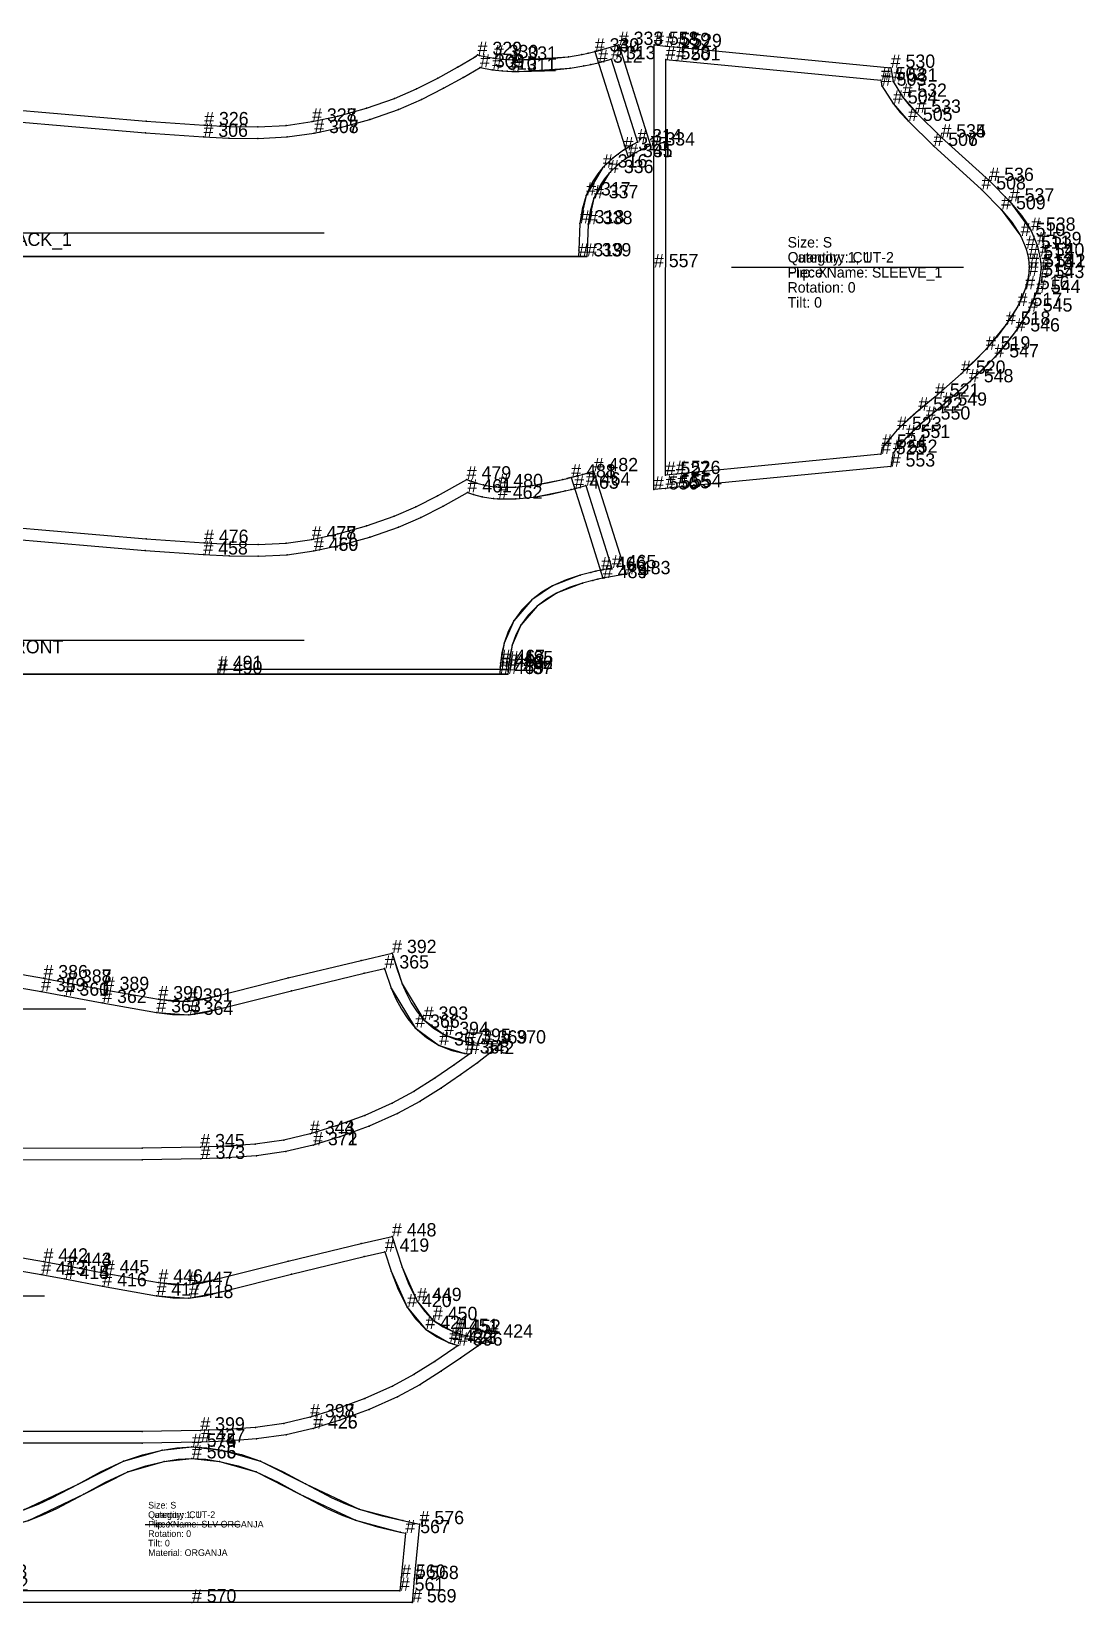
# Model space of a CAD drawing. Header units: metres. Extents: x 0 to 159, y -5 to 72.
# Drawn here: x 119 to 158.7, y 13 to 72.2 of the extents above; entities that cross this region are included whole.
import ezdxf
from ezdxf.enums import TextEntityAlignment as Align

# ---------------------------------------------------------------- set-up
doc = ezdxf.new("R2010")
doc.units = ezdxf.units.M

# ---------------------------------------------------------------- blocks, each defined once
blk = doc.blocks.new('6')
at = {"layer": '1'}
blk.add_lwpolyline([(118.12, 69.232), (123.36, 68.779), (125.539, 68.626), (126.48, 68.583), (127.555, 68.566), (128.626, 68.621), (129.606, 68.763), (130.575, 68.974), (131.652, 69.267), (132.704, 69.632), (133.537, 69.992), (134.347, 70.404), (135.078, 70.813), (135.728, 71.197), (135.786, 71.235), (135.842, 71.274), (135.918, 71.255), (136.454, 71.155), (136.805, 71.118), (136.981, 71.106), (137.157, 71.097), (137.218, 71.095), (137.272, 71.094), (137.386, 71.092), (139.262, 71.209), (139.763, 71.296), (140.011, 71.348), (140.258, 71.405), (140.294, 71.414), (140.329, 71.422), (140.399, 71.44), (141.162, 71.654), (142.358, 67.862), (141.976, 67.692), (141.74, 67.565), (141.625, 67.495), (141.512, 67.423), (141.32, 67.288), (141.133, 67.145), (140.794, 66.823), (140.222, 65.872), (140.001, 64.897), (139.963, 63.91), (139.959, 63.684), (96.81, 63.682)], dxfattribs=at)
at = {"layer": '14'}
blk.add_lwpolyline([(118.081, 68.793), (123.325, 68.341), (125.515, 68.187), (126.464, 68.143), (127.559, 68.126), (128.669, 68.183), (129.686, 68.33), (130.679, 68.546), (131.78, 68.846), (132.865, 69.222), (133.725, 69.594), (134.557, 70.017), (135.294, 70.43), (135.934, 70.805), (136.391, 70.719), (136.768, 70.679), (136.955, 70.667), (137.14, 70.657), (137.208, 70.655), (137.263, 70.654), (137.396, 70.652), (139.326, 70.774), (139.846, 70.863), (140.106, 70.919), (140.38, 70.982), (140.512, 71.015), (140.871, 71.115), (141.859, 67.982), (141.839, 67.973), (141.585, 67.836), (141.46, 67.76), (141.338, 67.682), (141.135, 67.54), (140.931, 67.383), (140.562, 67.031), (139.93, 65.982), (139.691, 64.928), (139.651, 63.919), (139.647, 63.684), (97.56, 63.682)], dxfattribs=at)
at = {"layer": '2'}
for p in [(141.162, 71.654), (135.842, 71.274), (137.157, 71.097), (140.258, 71.405), (140.258, 71.405), (140.871, 71.115), (135.934, 70.805), (137.14, 70.657), (140.38, 70.982), (141.338, 67.682), (141.859, 67.982), (142.358, 67.862), (141.512, 67.423), (141.512, 67.423), (139.647, 63.684), (139.959, 63.684)]:
    blk.add_point(p, dxfattribs=at)
at = {"layer": '3'}
for p in [(135.728, 71.197), (135.786, 71.235), (135.918, 71.255), (136.454, 71.155), (136.805, 71.118), (136.981, 71.106), (137.218, 71.095), (137.272, 71.094), (137.386, 71.092), (139.262, 71.209), (139.763, 71.296), (140.011, 71.348), (140.294, 71.414), (140.329, 71.422), (140.399, 71.44), (135.078, 70.813), (136.391, 70.719), (136.768, 70.679), (136.955, 70.667), (137.208, 70.655), (137.263, 70.654), (137.396, 70.652), (139.326, 70.774), (139.846, 70.863), (140.106, 70.919), (140.512, 71.015), (133.537, 69.992), (134.347, 70.404), (134.557, 70.017), (135.294, 70.43), (132.704, 69.632), (133.725, 69.594), (123.36, 68.779), (129.606, 68.763), (130.575, 68.974), (131.652, 69.267), (131.78, 68.846), (132.865, 69.222), (123.325, 68.341), (125.515, 68.187), (125.539, 68.626), (126.464, 68.143), (126.48, 68.583), (127.555, 68.566), (127.559, 68.126), (128.626, 68.621), (128.669, 68.183), (129.686, 68.33), (130.679, 68.546), (141.135, 67.54), (141.46, 67.76), (141.585, 67.836), (141.74, 67.565), (141.976, 67.692), (140.562, 67.031), (140.931, 67.383), (141.133, 67.145), (141.32, 67.288), (141.625, 67.495), (140.794, 66.823), (139.93, 65.982), (140.222, 65.872), (139.691, 64.928), (140.001, 64.897), (139.651, 63.919), (139.963, 63.91)]:
    blk.add_point(p, dxfattribs=at)
at = {"layer": '6'}
blk.add_line((96.81, 63.682), (139.959, 63.684), dxfattribs=at)
at = {"layer": '7'}
blk.add_line((102.265, 64.574), (130.058, 64.574), dxfattribs=at)
at = {"layer": '8'}
blk.add_lwpolyline([(140.258, 71.405), (140.885, 69.414), (141.512, 67.423)], dxfattribs=at)
at = {"layer": '80'}
for p in [(129.606, 68.763, 0.188), (129.686, 68.33, 0.188)]:
    blk.add_point(p, dxfattribs=at)
at = {"layer": '84'}
blk.add_lwpolyline([(118.12, 69.232), (123.36, 68.779), (125.539, 68.626), (126.48, 68.583), (127.555, 68.566), (128.626, 68.621), (129.606, 68.763), (130.575, 68.974), (131.652, 69.267), (132.704, 69.632), (133.537, 69.992), (134.347, 70.404), (135.078, 70.813), (135.728, 71.197), (135.786, 71.235), (135.842, 71.274), (135.918, 71.255), (136.454, 71.155), (136.805, 71.118), (136.981, 71.106), (137.157, 71.097), (137.218, 71.095), (137.272, 71.094), (137.386, 71.092), (138.327, 71.113), (139.262, 71.209), (139.763, 71.296), (140.011, 71.348), (140.258, 71.405), (140.294, 71.414), (140.329, 71.422), (140.399, 71.44), (141.162, 71.654), (142.358, 67.862), (141.976, 67.692), (141.74, 67.565), (141.625, 67.495), (141.512, 67.423), (141.32, 67.288), (141.133, 67.145), (140.794, 66.823), (140.619, 66.607), (140.465, 66.374), (140.222, 65.872), (140.08, 65.391), (140.001, 64.897), (139.963, 63.91), (139.959, 63.684)], dxfattribs=at)
at = {"layer": '85'}
blk.add_lwpolyline([(140.258, 71.405), (140.885, 69.414), (141.512, 67.423)], dxfattribs=at)
at = {"layer": '87'}
blk.add_lwpolyline([(118.081, 68.793), (123.325, 68.341), (125.515, 68.187), (126.464, 68.143), (127.559, 68.126), (128.669, 68.183), (129.686, 68.33), (130.679, 68.546), (131.78, 68.846), (132.865, 69.222), (133.725, 69.594), (134.557, 70.017), (135.294, 70.43), (135.934, 70.805), (136.391, 70.719), (136.768, 70.679), (136.955, 70.667), (137.14, 70.657), (137.208, 70.655), (137.263, 70.654), (137.396, 70.652), (138.364, 70.674), (139.326, 70.774), (139.846, 70.863), (140.106, 70.919), (140.38, 70.982), (140.512, 71.015), (140.871, 71.115), (141.859, 67.982), (141.839, 67.973), (141.585, 67.836), (141.46, 67.76), (141.338, 67.682), (141.135, 67.54), (140.931, 67.383), (140.562, 67.031), (140.369, 66.792), (140.198, 66.536), (140.052, 66.265), (139.93, 65.982), (139.776, 65.463), (139.691, 64.928), (139.651, 63.919), (139.647, 63.684)], dxfattribs=at)
at = {"layer": '1'}
for s, p in [('# 329', (135.842, 71.274)), ('# 330', (136.454, 71.155)), ('# 332', (140.258, 71.405)), ('# 333', (141.162, 71.654)), ('# 331', (137.157, 71.097)), ('# 326', (125.539, 68.626)), ('# 327', (129.606, 68.763)), ('# 334', (142.358, 67.862)), ('# 335', (141.512, 67.423)), ('# 336', (140.794, 66.823)), ('# 337', (140.222, 65.872)), ('# 338', (140.001, 64.897)), ('Piece Name: C.BACK_1', (113.311, 64.079)), ('# 339', (139.959, 63.684))]:
    blk.add_text(s, height=0.5, dxfattribs=at).set_placement(p)
at = {"layer": '1', "flags": 2}
for p, p2 in [((112.114, 69.776), (112.114, 69.776)), ((129.606, 68.763), (129.606, 68.763))]:
    blk.add_attdef('Dependency', text='', height=10, dxfattribs=at).set_placement(p, p2, align=Align.ALIGNED)
at = {"layer": '14'}
for s, p in [('# 309', (135.934, 70.805)), ('# 310', (136.391, 70.719)), ('# 311', (137.14, 70.657)), ('# 312', (140.38, 70.982)), ('# 313', (140.871, 71.115)), ('# 306', (125.515, 68.187)), ('# 307', (129.686, 68.33)), ('# 315', (141.338, 67.682)), ('# 314', (141.859, 67.982)), ('# 316', (140.562, 67.031)), ('# 317', (139.93, 65.982)), ('# 318', (139.691, 64.928)), ('# 319', (139.647, 63.684))]:
    blk.add_text(s, height=0.5, dxfattribs=at).set_placement(p)
at = {"layer": '14', "flags": 2}
for p, p2 in [((112.075, 69.338), (112.075, 69.338)), ((129.686, 68.33), (129.686, 68.33))]:
    blk.add_attdef('Dependency', text='', height=10, dxfattribs=at).set_placement(p, p2, align=Align.ALIGNED)
at = {"layer": '8'}
for s, p in [('# 340', (140.258, 71.405)), ('# 341', (141.512, 67.423))]:
    blk.add_text(s, height=0.5, dxfattribs=at).set_placement(p)
at = {"layer": '80'}
for s, p in [('# 328', (129.606, 68.763)), ('# 308', (129.686, 68.33))]:
    blk.add_text(s, height=0.5, dxfattribs=at).set_placement(p)
blk = doc.blocks.new('7')
at = {"layer": '1'}
for points in [[(136.037, 34.018), (136.389, 34.012), (136.743, 34.022), (136.297, 33.653), (135.842, 33.296), (135.199, 32.837), (134.472, 32.342), (133.661, 31.837), (132.822, 31.383), (131.753, 30.905), (130.652, 30.499), (129.645, 30.186), (128.621, 29.946), (127.509, 29.791), (126.388, 29.711), (125.409, 29.671), (123.207, 29.633), (117.938, 29.628)], [(117.021, 36.905), (119.484, 36.478), (120.375, 36.312), (121.794, 36.038), (123.815, 35.686), (124.93, 35.599), (126.044, 35.821), (128.705, 36.494), (131.449, 37.154), (132.622, 37.429), (133, 36.263), (133.812, 34.916), (134.592, 34.341), (135.417, 34.084), (135.455, 34.078), (135.494, 34.072), (136.037, 34.018)]]:
    blk.add_lwpolyline(points, dxfattribs=at)
at = {"layer": '14'}
for points in [[(135.546, 33.625), (134.948, 33.198), (134.23, 32.709), (133.439, 32.217), (132.626, 31.777), (131.589, 31.313), (130.511, 30.916), (129.527, 30.61), (128.54, 30.378), (127.466, 30.229), (126.365, 30.15), (125.395, 30.11), (123.203, 30.073), (117.94, 30.068)], [(116.938, 36.412), (119.395, 35.986), (120.281, 35.821), (121.7, 35.547), (123.739, 35.191), (124.961, 35.1), (126.172, 35.338), (128.824, 36.008), (131.564, 36.667), (132.335, 36.848), (132.345, 36.815), (132.59, 36.102), (133.494, 34.613), (134.398, 33.946), (135.365, 33.643), (135.546, 33.625)]]:
    blk.add_lwpolyline(points, dxfattribs=at)
at = {"layer": '2'}
for p in [(132.622, 37.429), (132.335, 36.848), (136.743, 34.022), (135.546, 33.625)]:
    blk.add_point(p, dxfattribs=at)
at = {"layer": '3'}
for p in [(131.449, 37.154), (132.345, 36.815), (119.484, 36.478), (120.375, 36.312), (128.705, 36.494), (131.564, 36.667), (133, 36.263), (119.395, 35.986), (120.281, 35.821), (121.7, 35.547), (121.794, 36.038), (123.815, 35.686), (124.93, 35.599), (126.044, 35.821), (128.824, 36.008), (132.59, 36.102), (123.739, 35.191), (124.961, 35.1), (126.172, 35.338), (133.494, 34.613), (133.812, 34.916), (134.398, 33.946), (134.592, 34.341), (135.417, 34.084), (135.455, 34.078), (135.494, 34.072), (136.037, 34.018), (136.389, 34.012), (134.948, 33.198), (135.365, 33.643), (135.842, 33.296), (136.297, 33.653), (134.23, 32.709), (135.199, 32.837), (133.439, 32.217), (134.472, 32.342), (132.626, 31.777), (132.822, 31.383), (133.661, 31.837), (130.511, 30.916), (131.589, 31.313), (131.753, 30.905), (127.466, 30.229), (128.54, 30.378), (129.527, 30.61), (130.652, 30.499), (123.203, 30.073), (123.207, 29.633), (125.395, 30.11), (125.409, 29.671), (126.365, 30.15), (126.388, 29.711), (127.509, 29.791), (128.621, 29.946), (129.645, 30.186)]:
    blk.add_point(p, dxfattribs=at)
at = {"layer": '7'}
blk.add_line((98.604, 35.324), (121.083, 35.324), dxfattribs=at)
at = {"layer": '80'}
for p in [(120.375, 36.312, 0.188), (120.281, 35.821, 0.188), (129.527, 30.61, 0.188), (129.645, 30.186, 0.188)]:
    blk.add_point(p, dxfattribs=at)
at = {"layer": '84'}
for points in [[(136.743, 34.022), (136.297, 33.653), (135.842, 33.296), (135.199, 32.837), (134.472, 32.342), (133.661, 31.837), (132.822, 31.383), (131.753, 30.905), (130.652, 30.499), (129.645, 30.186), (128.621, 29.946), (127.509, 29.791), (126.388, 29.711), (125.409, 29.671), (123.207, 29.633), (117.938, 29.628)], [(117.021, 36.905), (119.484, 36.478), (120.375, 36.312), (121.794, 36.038), (123.815, 35.686), (124.373, 35.612), (124.93, 35.599), (125.489, 35.682), (126.044, 35.821), (128.705, 36.494), (131.449, 37.154), (132.622, 37.429), (132.797, 36.842), (133, 36.263), (133.157, 35.899), (133.342, 35.548), (133.559, 35.218), (133.812, 34.916), (134.177, 34.594), (134.592, 34.341), (134.995, 34.182), (135.417, 34.084), (135.455, 34.078), (135.494, 34.072), (136.037, 34.018), (136.389, 34.012), (136.743, 34.022)]]:
    blk.add_lwpolyline(points, dxfattribs=at)
at = {"layer": '87'}
for points in [[(135.546, 33.625), (134.948, 33.198), (134.23, 32.709), (133.439, 32.217), (132.626, 31.777), (131.589, 31.313), (130.511, 30.916), (129.527, 30.61), (128.54, 30.378), (127.466, 30.229), (126.365, 30.15), (125.395, 30.11), (123.203, 30.073), (117.94, 30.068)], [(116.938, 36.412), (119.395, 35.986), (120.281, 35.821), (121.7, 35.547), (123.739, 35.191), (124.351, 35.113), (124.961, 35.1), (125.569, 35.189), (126.172, 35.338), (128.824, 36.008), (131.564, 36.667), (132.335, 36.848), (132.345, 36.815), (132.59, 36.102), (132.766, 35.699), (132.972, 35.311), (133.213, 34.946), (133.494, 34.613), (133.917, 34.241), (134.398, 33.946), (134.87, 33.753), (135.365, 33.643), (135.546, 33.625)]]:
    blk.add_lwpolyline(points, dxfattribs=at)
at = {"layer": '1'}
for s, p in [('# 392', (132.622, 37.429)), ('# 386', (119.484, 36.478)), ('# 387', (120.375, 36.312)), ('# 389', (121.794, 36.038)), ('# 390', (123.815, 35.686)), ('# 391', (124.93, 35.599)), ('# 393', (133.812, 34.916)), ('# 394', (134.592, 34.341)), ('# 395', (135.417, 34.084)), ('# 369', (136.037, 34.018)), ('# 370', (136.743, 34.022)), ('# 371', (129.645, 30.186)), ('# 373', (125.409, 29.671))]:
    blk.add_text(s, height=0.5, dxfattribs=at).set_placement(p)
at = {"layer": '1', "flags": 2}
for p, p2 in [((109.452, 38.203), (109.452, 38.203)), ((120.375, 36.312), (120.375, 36.312)), ((129.645, 30.186), (129.645, 30.186)), ((125.409, 29.671), (111.907, 29.649))]:
    blk.add_attdef('Dependency', text='', height=10, dxfattribs=at).set_placement(p, p2, align=Align.ALIGNED)
at = {"layer": '14'}
for s, p in [('# 365', (132.335, 36.848)), ('# 359', (119.395, 35.986)), ('# 360', (120.281, 35.821)), ('# 362', (121.7, 35.547)), ('# 363', (123.739, 35.191)), ('# 364', (124.961, 35.1)), ('# 366', (133.494, 34.613)), ('# 367', (134.398, 33.946)), ('# 368', (135.365, 33.643)), ('# 342', (135.546, 33.625)), ('# 343', (129.527, 30.61)), ('# 345', (125.395, 30.11))]:
    blk.add_text(s, height=0.5, dxfattribs=at).set_placement(p)
at = {"layer": '14', "flags": 2}
for p, p2 in [((109.369, 37.71), (109.369, 37.71)), ((120.281, 35.821), (120.281, 35.821)), ((129.527, 30.61), (129.527, 30.61)), ((111.908, 30.089), (111.908, 30.089))]:
    blk.add_attdef('Dependency', text='', height=10, dxfattribs=at).set_placement(p, p2, align=Align.ALIGNED)
at = {"layer": '80'}
for s, p in [('# 388', (120.375, 36.312)), ('# 361', (120.281, 35.821)), ('# 344', (129.527, 30.61)), ('# 372', (129.645, 30.186))]:
    blk.add_text(s, height=0.5, dxfattribs=at).set_placement(p)
blk = doc.blocks.new('8')
at = {"layer": '1'}
for points in [[(136.254, 22.933), (136.051, 22.775), (135.844, 22.62), (135.201, 22.161), (134.474, 21.666), (133.664, 21.161), (132.825, 20.707), (131.756, 20.229), (130.655, 19.823), (129.648, 19.511), (128.623, 19.27), (127.512, 19.116), (126.39, 19.035), (125.411, 18.995), (123.209, 18.958), (117.941, 18.953)], [(117.025, 26.23), (119.488, 25.803), (120.378, 25.637), (121.798, 25.362), (123.818, 25.01), (124.933, 24.924), (126.047, 25.146), (128.709, 25.818), (131.452, 26.479), (132.616, 26.75), (133.003, 25.587), (133.565, 24.315), (134.16, 23.597), (134.955, 23.145), (134.997, 23.13), (135.017, 23.123), (135.037, 23.117), (135.099, 23.096), (135.153, 23.079), (135.269, 23.047), (135.423, 23.01), (135.769, 22.955), (136.101, 22.934), (136.254, 22.933)]]:
    blk.add_lwpolyline(points, dxfattribs=at)
at = {"layer": '14'}
for points in [[(135.108, 22.633), (134.95, 22.522), (134.232, 22.033), (133.442, 21.541), (132.629, 21.101), (131.591, 20.637), (130.513, 20.24), (129.53, 19.934), (128.542, 19.703), (127.469, 19.553), (126.368, 19.475), (125.397, 19.435), (123.206, 19.398), (117.942, 19.393)], [(116.942, 25.737), (119.398, 25.311), (120.284, 25.146), (121.704, 24.871), (123.742, 24.516), (124.964, 24.425), (126.175, 24.662), (128.828, 25.332), (131.567, 25.992), (132.344, 26.173), (132.588, 25.441), (133.189, 24.088), (133.877, 23.26), (134.769, 22.745), (134.9, 22.697), (135.108, 22.633)]]:
    blk.add_lwpolyline(points, dxfattribs=at)
at = {"layer": '2'}
for p in [(132.616, 26.75), (132.344, 26.173), (135.037, 23.117), (134.9, 22.697), (135.108, 22.633), (136.254, 22.933)]:
    blk.add_point(p, dxfattribs=at)
at = {"layer": '3'}
for p in [(131.452, 26.479), (119.488, 25.803), (120.378, 25.637), (128.709, 25.818), (131.567, 25.992), (133.003, 25.587), (119.398, 25.311), (120.284, 25.146), (121.704, 24.871), (121.798, 25.362), (123.818, 25.01), (124.933, 24.924), (126.047, 25.146), (128.828, 25.332), (132.588, 25.441), (123.742, 24.516), (124.964, 24.425), (126.175, 24.662), (133.565, 24.315), (133.189, 24.088), (133.877, 23.26), (134.16, 23.597), (134.955, 23.145), (134.997, 23.13), (135.017, 23.123), (135.099, 23.096), (134.769, 22.745), (134.95, 22.522), (135.153, 23.079), (135.269, 23.047), (135.423, 23.01), (135.769, 22.955), (135.844, 22.62), (136.051, 22.775), (136.101, 22.934), (134.232, 22.033), (135.201, 22.161), (133.442, 21.541), (134.474, 21.666), (132.629, 21.101), (133.664, 21.161), (130.513, 20.24), (131.591, 20.637), (131.756, 20.229), (132.825, 20.707), (127.469, 19.553), (128.542, 19.703), (129.53, 19.934), (130.655, 19.823), (123.206, 19.398), (123.209, 18.958), (125.397, 19.435), (125.411, 18.995), (126.368, 19.475), (126.39, 19.035), (127.512, 19.116), (128.623, 19.27), (129.648, 19.511)]:
    blk.add_point(p, dxfattribs=at)
at = {"layer": '7'}
blk.add_line((97.846, 24.511), (119.524, 24.511), dxfattribs=at)
at = {"layer": '80'}
for p in [(120.378, 25.637, 0.188), (120.284, 25.146, 0.188), (129.53, 19.934, 0.188), (129.648, 19.511, 0.188)]:
    blk.add_point(p, dxfattribs=at)
at = {"layer": '84'}
for points in [[(136.254, 22.933), (136.051, 22.775), (135.844, 22.62), (135.201, 22.161), (134.474, 21.666), (133.664, 21.161), (132.825, 20.707), (131.756, 20.229), (130.655, 19.823), (129.648, 19.511), (128.623, 19.27), (127.512, 19.116), (126.39, 19.035), (125.411, 18.995), (123.209, 18.958), (117.941, 18.953)], [(117.025, 26.23), (119.488, 25.803), (120.378, 25.637), (121.798, 25.362), (123.818, 25.01), (124.376, 24.937), (124.933, 24.924), (125.493, 25.007), (126.047, 25.146), (128.709, 25.818), (131.452, 26.479), (132.616, 26.75), (133.003, 25.587), (133.252, 24.936), (133.565, 24.315), (133.834, 23.931), (134.16, 23.597), (134.538, 23.337), (134.955, 23.145), (134.997, 23.13), (135.017, 23.123), (135.037, 23.117), (135.099, 23.096), (135.153, 23.079), (135.269, 23.047), (135.423, 23.01), (135.769, 22.955), (136.101, 22.934), (136.254, 22.933)]]:
    blk.add_lwpolyline(points, dxfattribs=at)
at = {"layer": '87'}
for points in [[(135.108, 22.633), (134.95, 22.522), (134.232, 22.033), (133.442, 21.541), (132.629, 21.101), (131.591, 20.637), (130.513, 20.24), (129.53, 19.934), (128.542, 19.703), (127.469, 19.553), (126.368, 19.475), (125.397, 19.435), (123.206, 19.398), (117.942, 19.393)], [(116.942, 25.737), (119.398, 25.311), (120.284, 25.146), (121.704, 24.871), (123.742, 24.516), (124.354, 24.438), (124.964, 24.425), (125.572, 24.514), (126.175, 24.662), (128.828, 25.332), (131.567, 25.992), (132.344, 26.173), (132.588, 25.441), (132.853, 24.748), (133.189, 24.088), (133.5, 23.645), (133.877, 23.26), (134.302, 22.965), (134.769, 22.745), (134.9, 22.697), (135.108, 22.633)]]:
    blk.add_lwpolyline(points, dxfattribs=at)
at = {"layer": '1'}
for s, p in [('# 448', (132.616, 26.75)), ('# 442', (119.488, 25.803)), ('# 443', (120.378, 25.637)), ('# 445', (121.798, 25.362)), ('# 446', (123.818, 25.01)), ('# 447', (124.933, 24.924)), ('# 449', (133.565, 24.315)), ('# 450', (134.16, 23.597)), ('# 451', (134.955, 23.145)), ('# 452', (135.037, 23.117)), ('# 424', (136.254, 22.933)), ('# 425', (129.648, 19.511)), ('# 427', (125.411, 18.995))]:
    blk.add_text(s, height=0.5, dxfattribs=at).set_placement(p)
at = {"layer": '1', "flags": 2}
for p, p2 in [((109.455, 27.528), (109.455, 27.528)), ((120.378, 25.637), (120.378, 25.637)), ((129.648, 19.511), (129.648, 19.511)), ((125.411, 18.995), (111.909, 18.973))]:
    blk.add_attdef('Dependency', text='', height=10, dxfattribs=at).set_placement(p, p2, align=Align.ALIGNED)
at = {"layer": '14'}
for s, p in [('# 419', (132.344, 26.173)), ('# 413', (119.398, 25.311)), ('# 414', (120.284, 25.146)), ('# 416', (121.704, 24.871)), ('# 417', (123.742, 24.516)), ('# 418', (124.964, 24.425)), ('# 420', (133.189, 24.088)), ('# 421', (133.877, 23.26)), ('# 422', (134.769, 22.745)), ('# 423', (134.9, 22.697)), ('# 396', (135.108, 22.633)), ('# 397', (129.53, 19.934)), ('# 399', (125.397, 19.435))]:
    blk.add_text(s, height=0.5, dxfattribs=at).set_placement(p)
at = {"layer": '14', "flags": 2}
for p, p2 in [((109.372, 27.035), (109.372, 27.035)), ((120.284, 25.146), (120.284, 25.146)), ((129.53, 19.934), (129.53, 19.934)), ((111.911, 19.413), (111.911, 19.413))]:
    blk.add_attdef('Dependency', text='', height=10, dxfattribs=at).set_placement(p, p2, align=Align.ALIGNED)
at = {"layer": '80'}
for s, p in [('# 444', (120.378, 25.637)), ('# 415', (120.284, 25.146)), ('# 398', (129.53, 19.934)), ('# 426', (129.648, 19.511))]:
    blk.add_text(s, height=0.5, dxfattribs=at).set_placement(p)
blk = doc.blocks.new('9')
at = {"layer": '1'}
blk.add_lwpolyline([(118.116, 53.491), (123.356, 53.039), (125.535, 52.886), (126.491, 52.842), (127.572, 52.825), (128.623, 52.879), (129.593, 53.019), (130.571, 53.232), (131.652, 53.526), (132.699, 53.889), (133.519, 54.245), (134.331, 54.657), (135.432, 55.277), (135.544, 55.229), (135.657, 55.187), (135.811, 55.137), (136.061, 55.07), (136.148, 55.052), (136.476, 55.002), (136.55, 54.995), (136.629, 54.988), (137.263, 54.987), (137.899, 55.051), (139.049, 55.272), (139.21, 55.312), (139.29, 55.332), (139.37, 55.353), (139.582, 55.41), (139.793, 55.468), (140.213, 55.588), (141.434, 51.707), (140.618, 51.57), (140.591, 51.564), (140.576, 51.561), (140.563, 51.558), (140.369, 51.514), (140.176, 51.468), (139.793, 51.368), (138.809, 50.987), (138.088, 50.506), (137.468, 49.78), (137.139, 49.031), (137.017, 48.317), (137.008, 48.224), (137.003, 48.177), (136.999, 48.131), (136.996, 48.083), (136.992, 48.037), (136.986, 47.944), (96.81, 47.937)], dxfattribs=at)
at = {"layer": '14'}
blk.add_lwpolyline([(118.077, 53.053), (123.321, 52.6), (125.511, 52.447), (126.475, 52.402), (127.577, 52.385), (128.666, 52.441), (129.673, 52.587), (130.675, 52.805), (131.781, 53.106), (132.86, 53.48), (133.708, 53.847), (134.539, 54.269), (135.459, 54.787), (135.686, 54.715), (136.015, 54.627), (136.436, 54.563), (136.609, 54.548), (137.283, 54.547), (137.961, 54.615), (139.143, 54.842), (139.366, 54.897), (139.484, 54.928), (139.922, 55.048), (140.901, 51.934), (140.558, 51.876), (140.494, 51.862), (140.299, 51.818), (140.101, 51.771), (139.707, 51.668), (138.666, 51.264), (137.884, 50.742), (137.202, 49.944), (136.838, 49.113), (136.707, 48.359), (136.692, 48.206), (136.673, 47.944), (97.56, 47.937)], dxfattribs=at)
at = {"layer": '2'}
for p in [(135.432, 55.277), (139.37, 55.353), (139.37, 55.353), (140.213, 55.588), (135.459, 54.787), (136.609, 54.548), (136.629, 54.988), (139.484, 54.928), (139.922, 55.048), (140.494, 51.862), (140.563, 51.558), (140.563, 51.558), (140.901, 51.934), (141.434, 51.707), (126.061, 48.132), (136.692, 48.206), (136.999, 48.131), (136.999, 48.131), (126.061, 47.944), (136.673, 47.944), (136.986, 47.944)]:
    blk.add_point(p, dxfattribs=at)
at = {"layer": '3'}
for p in [(135.544, 55.229), (135.657, 55.187), (135.811, 55.137), (136.061, 55.07), (139.049, 55.272), (139.21, 55.312), (139.29, 55.332), (139.582, 55.41), (139.793, 55.468), (134.331, 54.657), (135.686, 54.715), (136.015, 54.627), (136.148, 55.052), (136.436, 54.563), (136.476, 55.002), (136.55, 54.995), (137.263, 54.987), (137.283, 54.547), (137.899, 55.051), (137.961, 54.615), (139.143, 54.842), (139.366, 54.897), (132.699, 53.889), (133.519, 54.245), (134.539, 54.269), (131.652, 53.526), (132.86, 53.48), (133.708, 53.847), (123.356, 53.039), (125.535, 52.886), (126.491, 52.842), (127.572, 52.825), (128.623, 52.879), (129.593, 53.019), (130.571, 53.232), (130.675, 52.805), (131.781, 53.106), (123.321, 52.6), (125.511, 52.447), (126.475, 52.402), (127.577, 52.385), (128.666, 52.441), (129.673, 52.587), (139.707, 51.668), (140.101, 51.771), (140.299, 51.818), (140.369, 51.514), (140.558, 51.876), (140.591, 51.564), (140.618, 51.57), (138.666, 51.264), (138.809, 50.987), (139.793, 51.368), (140.176, 51.468), (137.884, 50.742), (138.088, 50.506), (137.202, 49.944), (137.468, 49.78), (136.838, 49.113), (137.139, 49.031), (136.707, 48.359), (136.992, 48.037), (136.996, 48.083), (137.003, 48.177), (137.008, 48.224), (137.017, 48.317)]:
    blk.add_point(p, dxfattribs=at)
at = {"layer": '6'}
blk.add_line((96.81, 47.937), (136.986, 47.944), dxfattribs=at)
at = {"layer": '7'}
blk.add_line((102.591, 49.219), (129.305, 49.219), dxfattribs=at)
at = {"layer": '8'}
for points in [[(139.37, 55.353), (139.967, 53.455), (140.563, 51.558)], [(126.061, 47.944), (126.061, 48.132), (136.999, 48.131)]]:
    blk.add_lwpolyline(points, dxfattribs=at)
at = {"layer": '80'}
for p in [(129.593, 53.019, 0.188), (129.673, 52.587, 0.188)]:
    blk.add_point(p, dxfattribs=at)
at = {"layer": '84'}
blk.add_lwpolyline([(118.116, 53.491), (123.356, 53.039), (125.535, 52.886), (126.491, 52.842), (127.572, 52.825), (128.623, 52.879), (129.593, 53.019), (130.571, 53.232), (131.652, 53.526), (132.699, 53.889), (133.519, 54.245), (134.331, 54.657), (135.432, 55.277), (135.544, 55.229), (135.657, 55.187), (135.811, 55.137), (136.061, 55.07), (136.148, 55.052), (136.476, 55.002), (136.55, 54.995), (136.629, 54.988), (137.263, 54.987), (137.899, 55.051), (138.477, 55.148), (139.049, 55.272), (139.21, 55.312), (139.29, 55.332), (139.37, 55.353), (139.582, 55.41), (139.793, 55.468), (140.213, 55.588), (141.434, 51.707), (140.618, 51.57), (140.591, 51.564), (140.576, 51.561), (140.563, 51.558), (140.369, 51.514), (140.176, 51.468), (139.793, 51.368), (139.292, 51.202), (138.809, 50.987), (138.434, 50.768), (138.088, 50.506), (137.75, 50.167), (137.468, 49.78), (137.276, 49.417), (137.139, 49.031), (137.063, 48.677), (137.017, 48.317), (137.008, 48.224), (137.003, 48.177), (136.999, 48.131), (136.996, 48.083), (136.992, 48.037), (136.986, 47.944)], dxfattribs=at)
at = {"layer": '85'}
for points in [[(139.37, 55.353), (139.967, 53.455), (140.563, 51.558)], [(126.061, 47.944), (126.061, 48.132), (136.999, 48.131)]]:
    blk.add_lwpolyline(points, dxfattribs=at)
at = {"layer": '87'}
blk.add_lwpolyline([(118.077, 53.053), (123.321, 52.6), (125.511, 52.447), (126.475, 52.402), (127.577, 52.385), (128.666, 52.441), (129.673, 52.587), (130.675, 52.805), (131.781, 53.106), (132.86, 53.48), (133.708, 53.847), (134.539, 54.269), (135.459, 54.787), (135.686, 54.715), (136.015, 54.627), (136.436, 54.563), (136.609, 54.548), (137.283, 54.547), (137.961, 54.615), (138.555, 54.715), (139.143, 54.842), (139.366, 54.897), (139.484, 54.928), (139.922, 55.048), (140.901, 51.934), (140.558, 51.876), (140.494, 51.862), (140.299, 51.818), (140.101, 51.771), (139.707, 51.668), (139.177, 51.492), (138.666, 51.264), (138.26, 51.026), (137.884, 50.742), (137.513, 50.369), (137.202, 49.944), (136.99, 49.541), (136.838, 49.113), (136.757, 48.739), (136.707, 48.359), (136.692, 48.206), (136.673, 47.944)], dxfattribs=at)
at = {"layer": '1'}
for s, p in [('# 479', (135.432, 55.277)), ('# 481', (139.37, 55.353)), ('# 482', (140.213, 55.588)), ('# 480', (136.629, 54.988)), ('# 476', (125.535, 52.886)), ('# 477', (129.593, 53.019)), ('# 483', (141.434, 51.707)), ('# 484', (140.563, 51.558)), ('Piece Name: C.FRONT', (113.248, 48.724)), ('# 486', (136.999, 48.131)), ('# 485', (137.017, 48.317)), ('# 487', (136.986, 47.944))]:
    blk.add_text(s, height=0.5, dxfattribs=at).set_placement(p)
at = {"layer": '1', "flags": 2}
for p, p2 in [((112.11, 54.036), (112.11, 54.036)), ((129.593, 53.019), (129.593, 53.019))]:
    blk.add_attdef('Dependency', text='', height=10, dxfattribs=at).set_placement(p, p2, align=Align.ALIGNED)
at = {"layer": '14'}
for s, p in [('# 461', (135.459, 54.787)), ('# 463', (139.484, 54.928)), ('# 464', (139.922, 55.048)), ('# 462', (136.609, 54.548)), ('# 458', (125.511, 52.447)), ('# 459', (129.673, 52.587)), ('# 466', (140.494, 51.862)), ('# 465', (140.901, 51.934)), ('# 468', (136.692, 48.206)), ('# 467', (136.707, 48.359)), ('# 469', (136.673, 47.944))]:
    blk.add_text(s, height=0.5, dxfattribs=at).set_placement(p)
at = {"layer": '14', "flags": 2}
for p, p2 in [((112.071, 53.598), (112.071, 53.598)), ((129.673, 52.587), (129.673, 52.587))]:
    blk.add_attdef('Dependency', text='', height=10, dxfattribs=at).set_placement(p, p2, align=Align.ALIGNED)
at = {"layer": '8'}
for s, p in [('# 488', (139.37, 55.353)), ('# 489', (140.563, 51.558)), ('# 491', (126.061, 48.132)), ('# 492', (136.999, 48.131)), ('# 490', (126.061, 47.944))]:
    blk.add_text(s, height=0.5, dxfattribs=at).set_placement(p)
at = {"layer": '80'}
for s, p in [('# 478', (129.593, 53.019)), ('# 460', (129.673, 52.587))]:
    blk.add_text(s, height=0.5, dxfattribs=at).set_placement(p)
blk = doc.blocks.new('11')
at = {"layer": '1'}
blk.add_lwpolyline([(143.369, 71.569), (151.406, 70.79), (151.492, 70.273), (151.848, 69.698), (152.376, 69.094), (153.315, 68.166), (155.124, 66.526), (155.894, 65.752), (156.694, 64.651), (156.921, 64.108), (157.027, 63.683), (157.068, 63.277), (157.026, 62.867), (156.883, 62.308), (156.577, 61.605), (156.106, 60.854), (155.314, 59.876), (154.353, 58.937), (153.36, 58.059), (152.729, 57.534), (151.971, 56.839), (151.492, 56.281), (151.406, 55.763), (143.364, 54.984), (142.924, 54.941), (142.484, 54.899), (142.486, 63.276), (142.489, 71.654), (142.929, 71.611), (143.369, 71.569)], dxfattribs=at)
at = {"layer": '14'}
blk.add_lwpolyline([(143.32, 71.071), (151.037, 70.324), (151.072, 70.115), (151.492, 69.44), (152.06, 68.788), (153.014, 67.846), (154.823, 66.205), (155.569, 65.456), (156.304, 64.449), (156.502, 63.97), (156.592, 63.608), (156.625, 63.277), (156.592, 62.944), (156.466, 62.448), (156.189, 61.812), (155.747, 61.109), (154.991, 60.174), (154.056, 59.261), (153.076, 58.396), (152.446, 57.871), (151.651, 57.141), (151.078, 56.474), (151.037, 56.23), (143.316, 55.482), (142.924, 55.444), (142.928, 71.109), (143.32, 71.071)], dxfattribs=at)
at = {"layer": '2'}
for p in [(142.489, 71.654), (142.928, 71.109), (142.929, 71.611), (143.32, 71.071), (143.369, 71.569), (151.406, 70.79), (151.037, 70.324), (151.072, 70.115), (151.492, 70.273), (151.078, 56.474), (151.492, 56.281), (151.037, 56.23), (151.406, 55.763), (142.924, 55.444), (143.316, 55.482), (142.484, 54.899), (142.924, 54.941), (143.364, 54.984)]:
    blk.add_point(p, dxfattribs=at)
at = {"layer": '3'}
for p in [(151.492, 69.44), (151.848, 69.698), (152.06, 68.788), (152.376, 69.094), (153.315, 68.166), (153.014, 67.846), (155.124, 66.526), (154.823, 66.205), (155.894, 65.752), (155.569, 65.456), (156.694, 64.651), (156.304, 64.449), (156.502, 63.97), (156.921, 64.108), (156.592, 63.608), (157.027, 63.683), (142.486, 63.276), (156.592, 62.944), (156.625, 63.277), (157.026, 62.867), (157.068, 63.277), (156.466, 62.448), (156.883, 62.308), (156.189, 61.812), (156.577, 61.605), (155.747, 61.109), (156.106, 60.854), (154.991, 60.174), (155.314, 59.876), (154.056, 59.261), (154.353, 58.937), (153.076, 58.396), (153.36, 58.059), (152.446, 57.871), (152.729, 57.534), (151.651, 57.141), (151.971, 56.839)]:
    blk.add_point(p, dxfattribs=at)
at = {"layer": '7'}
blk.add_line((145.403, 63.276), (154.151, 63.276), dxfattribs=at)
at = {"layer": '80'}
for p in [(153.315, 68.166, 0.188), (153.014, 67.846, 0.188), (156.625, 63.277, 0.188), (157.068, 63.277, 0.188)]:
    blk.add_point(p, dxfattribs=at)
at = {"layer": '84'}
blk.add_lwpolyline([(143.369, 71.569), (151.406, 70.79), (151.492, 70.273), (151.848, 69.698), (152.101, 69.387), (152.376, 69.094), (153.315, 68.166), (155.124, 66.526), (155.894, 65.752), (156.331, 65.227), (156.524, 64.946), (156.694, 64.651), (156.921, 64.108), (157.027, 63.683), (157.068, 63.277), (157.026, 62.867), (156.883, 62.308), (156.745, 61.95), (156.577, 61.605), (156.354, 61.222), (156.106, 60.854), (155.726, 60.352), (155.314, 59.876), (154.844, 59.397), (154.353, 58.937), (153.36, 58.059), (152.729, 57.534), (152.339, 57.197), (151.971, 56.839), (151.492, 56.281), (151.406, 55.763), (143.364, 54.984), (142.924, 54.941), (142.484, 54.899), (142.486, 63.276), (142.489, 71.654), (142.929, 71.611), (143.369, 71.569)], dxfattribs=at)
at = {"layer": '87'}
blk.add_lwpolyline([(143.32, 71.071), (151.037, 70.324), (151.072, 70.115), (151.492, 69.44), (151.764, 69.105), (152.06, 68.788), (153.014, 67.846), (154.823, 66.205), (155.569, 65.456), (155.97, 64.975), (156.304, 64.449), (156.502, 63.97), (156.592, 63.608), (156.625, 63.277), (156.592, 62.944), (156.466, 62.448), (156.341, 62.124), (156.189, 61.812), (155.979, 61.453), (155.747, 61.109), (155.384, 60.629), (154.991, 60.174), (154.533, 59.708), (154.056, 59.261), (153.076, 58.396), (152.446, 57.871), (152.038, 57.517), (151.651, 57.141), (151.078, 56.474), (151.037, 56.23), (143.316, 55.482), (142.924, 55.444), (142.928, 71.109), (143.32, 71.071)], dxfattribs=at)
at = {"layer": '1'}
for s, height, p in [('# 558', 0.5, (142.489, 71.654)), ('# 559', 0.5, (142.929, 71.611)), ('# 529', 0.5, (143.369, 71.569)), ('# 530', 0.5, (151.406, 70.79)), ('# 531', 0.5, (151.492, 70.273)), ('# 532', 0.5, (151.848, 69.698)), ('# 533', 0.5, (152.376, 69.094)), ('# 534', 0.5, (153.315, 68.166)), ('# 536', 0.5, (155.124, 66.526)), ('# 537', 0.5, (155.894, 65.752)), ('# 538', 0.5, (156.694, 64.651)), ('# 539', 0.5, (156.921, 64.108)), ('Size: S', 0.396, (147.52, 64.017)), ('# 540', 0.5, (157.027, 63.683)), ('# 557', 0.5, (142.486, 63.276)), ('Quantity: 1, 1', 0.396, (147.52, 63.451)), ('Category: CUT-2', 0.396, (147.52, 63.451)), ('# 543', 0.5, (157.026, 62.867)), ('# 541', 0.5, (157.068, 63.277)), ('Piece Name: SLEEVE_1', 0.396, (147.52, 62.884)), ('Flip: X', 0.396, (147.52, 62.884)), ('# 544', 0.5, (156.883, 62.308)), ('Rotation: 0', 0.396, (147.52, 62.318)), ('Tilt: 0', 0.396, (147.52, 61.752)), ('# 545', 0.5, (156.577, 61.605)), ('# 546', 0.5, (156.106, 60.854)), ('# 547', 0.5, (155.314, 59.876)), ('# 548', 0.5, (154.353, 58.937)), ('# 550', 0.5, (152.729, 57.534)), ('# 549', 0.5, (153.36, 58.059)), ('# 551', 0.5, (151.971, 56.839)), ('# 553', 0.5, (151.406, 55.763)), ('# 552', 0.5, (151.492, 56.281)), ('# 556', 0.5, (142.484, 54.899)), ('# 555', 0.5, (142.924, 54.941)), ('# 554', 0.5, (143.364, 54.984))]:
    blk.add_text(s, height=height, dxfattribs=at).set_placement(p)
at = {"layer": '1', "flags": 2}
for p, p2 in [((153.315, 68.166), (153.315, 68.166)), ((157.068, 63.277), (157.068, 63.277))]:
    blk.add_attdef('Dependency', text='', height=10, dxfattribs=at).set_placement(p, p2, align=Align.ALIGNED)
at = {"layer": '14'}
for s, p in [('# 528', (142.928, 71.109)), ('# 501', (143.32, 71.071)), ('# 502', (151.037, 70.324)), ('# 503', (151.072, 70.115)), ('# 504', (151.492, 69.44)), ('# 505', (152.06, 68.788)), ('# 506', (153.014, 67.846)), ('# 508', (154.823, 66.205)), ('# 509', (155.569, 65.456)), ('# 510', (156.304, 64.449)), ('# 511', (156.502, 63.97)), ('# 512', (156.592, 63.608)), ('# 515', (156.592, 62.944)), ('# 513', (156.625, 63.277)), ('# 516', (156.466, 62.448)), ('# 517', (156.189, 61.812)), ('# 518', (155.747, 61.109)), ('# 519', (154.991, 60.174)), ('# 520', (154.056, 59.261)), ('# 521', (153.076, 58.396)), ('# 522', (152.446, 57.871)), ('# 523', (151.651, 57.141)), ('# 524', (151.078, 56.474)), ('# 525', (151.037, 56.23)), ('# 527', (142.924, 55.444)), ('# 526', (143.316, 55.482))]:
    blk.add_text(s, height=0.5, dxfattribs=at).set_placement(p)
at = {"layer": '14', "flags": 2}
for p, p2 in [((153.014, 67.846), (153.014, 67.846)), ((156.625, 63.277), (156.625, 63.277))]:
    blk.add_attdef('Dependency', text='', height=10, dxfattribs=at).set_placement(p, p2, align=Align.ALIGNED)
at = {"layer": '80'}
for s, p in [('# 507', (153.014, 67.846)), ('# 535', (153.315, 68.166)), ('# 514', (156.625, 63.277)), ('# 542', (157.068, 63.277))]:
    blk.add_text(s, height=0.5, dxfattribs=at).set_placement(p)
blk = doc.blocks.new('12')
at = {"layer": '1'}
blk.add_lwpolyline([(133.457, 13.838), (133.372, 12.958), (125.079, 12.958), (116.787, 12.958), (116.702, 13.838), (116.501, 15.9), (117.14, 16.034), (118.775, 16.463), (120.797, 17.419), (122.496, 18.285), (123.952, 18.698), (125.078, 18.823), (126.204, 18.699), (127.66, 18.286), (129.36, 17.422), (131.382, 16.467), (133.018, 16.039), (133.656, 15.905), (133.457, 13.838)], dxfattribs=at)
at = {"layer": '14'}
blk.add_lwpolyline([(132.959, 13.886), (132.912, 13.398), (117.247, 13.398), (117.199, 13.886), (117.036, 15.563), (117.241, 15.606), (118.92, 16.048), (121.01, 17.035), (122.659, 17.876), (124.036, 18.266), (125.078, 18.383), (126.12, 18.267), (127.498, 17.877), (129.147, 17.037), (131.237, 16.051), (132.926, 15.609), (133.121, 15.568), (132.959, 13.886)], dxfattribs=at)
at = {"layer": '2'}
for p in [(116.501, 15.9), (117.036, 15.563), (133.121, 15.568), (133.656, 15.905), (116.702, 13.838), (117.199, 13.886), (132.959, 13.886), (133.457, 13.838), (117.247, 13.398), (132.912, 13.398), (116.787, 12.958), (133.372, 12.958)]:
    blk.add_point(p, dxfattribs=at)
at = {"layer": '3'}
for p in [(123.952, 18.698), (125.078, 18.823), (125.078, 18.383), (126.204, 18.699), (122.496, 18.285), (122.659, 17.876), (124.036, 18.266), (126.12, 18.267), (127.498, 17.877), (127.66, 18.286), (120.797, 17.419), (129.36, 17.422), (121.01, 17.035), (129.147, 17.037), (117.14, 16.034), (118.775, 16.463), (118.92, 16.048), (131.237, 16.051), (131.382, 16.467), (133.018, 16.039), (117.241, 15.606), (132.926, 15.609), (125.079, 12.958)]:
    blk.add_point(p, dxfattribs=at)
at = {"layer": '7'}
blk.add_line((123.319, 15.891), (126.838, 15.891), dxfattribs=at)
at = {"layer": '80'}
for p in [(125.078, 18.823, 0.188), (125.078, 18.383, 0.188)]:
    blk.add_point(p, dxfattribs=at)
at = {"layer": '84'}
blk.add_lwpolyline([(133.457, 13.838), (133.372, 12.958), (125.079, 12.958), (116.787, 12.958), (116.702, 13.838), (116.501, 15.9), (117.14, 16.034), (117.965, 16.224), (118.775, 16.463), (119.295, 16.665), (119.804, 16.897), (120.797, 17.419), (121.635, 17.88), (122.496, 18.285), (123.213, 18.525), (123.952, 18.698), (124.514, 18.788), (125.078, 18.823), (125.642, 18.788), (126.204, 18.699), (126.943, 18.526), (127.66, 18.286), (128.521, 17.882), (129.36, 17.422), (130.353, 16.9), (130.862, 16.668), (131.382, 16.467), (132.192, 16.228), (133.018, 16.039), (133.656, 15.905), (133.457, 13.838)], dxfattribs=at)
at = {"layer": '87'}
blk.add_lwpolyline([(132.959, 13.886), (132.912, 13.398), (117.247, 13.398), (117.199, 13.886), (117.036, 15.563), (117.241, 15.606), (118.088, 15.801), (118.92, 16.048), (119.458, 16.256), (119.984, 16.495), (121.01, 17.035), (121.823, 17.483), (122.659, 17.876), (123.337, 18.102), (124.036, 18.266), (124.556, 18.35), (125.078, 18.383), (125.601, 18.35), (126.12, 18.267), (126.82, 18.103), (127.498, 17.877), (128.333, 17.485), (129.147, 17.037), (130.174, 16.498), (130.7, 16.259), (131.237, 16.051), (132.074, 15.803), (132.926, 15.609), (133.121, 15.568), (132.959, 13.886)], dxfattribs=at)
at = {"layer": '1'}
for s, height, p in [('# 574', 0.5, (125.078, 18.823)), ('Size: S', 0.25, (123.429, 16.496)), ('# 573', 0.5, (116.501, 15.9)), ('Quantity: 1, 1', 0.25, (123.429, 16.138)), ('Category: CUT-2', 0.25, (123.429, 16.138)), ('Piece Name: SLV ORGANJA', 0.25, (123.429, 15.781)), ('Flip: X', 0.25, (123.429, 15.781)), ('# 576', 0.5, (133.656, 15.905)), ('Rotation: 0', 0.25, (123.429, 15.423)), ('Tilt: 0', 0.25, (123.429, 15.066)), ('Material: ORGANJA', 0.25, (123.429, 14.708)), ('# 572', 0.5, (116.702, 13.838)), ('# 568', 0.5, (133.457, 13.838)), ('# 571', 0.5, (116.787, 12.958)), ('# 570', 0.5, (125.079, 12.958)), ('# 569', 0.5, (133.372, 12.958))]:
    blk.add_text(s, height=height, dxfattribs=at).set_placement(p)
at = {"layer": '1', "flags": 2}
blk.add_attdef('Dependency', text='', height=10, dxfattribs=at).set_placement((125.078, 18.823), (125.078, 18.823), align=Align.ALIGNED)
at = {"layer": '14'}
for s, p in [('# 565', (125.078, 18.383)), ('# 564', (117.036, 15.563)), ('# 567', (133.121, 15.568)), ('# 563', (117.199, 13.886)), ('# 560', (132.959, 13.886)), ('# 562', (117.247, 13.398)), ('# 561', (132.912, 13.398))]:
    blk.add_text(s, height=0.5, dxfattribs=at).set_placement(p)
at = {"layer": '14', "flags": 2}
blk.add_attdef('Dependency', text='', height=10, dxfattribs=at).set_placement((125.078, 18.383), (125.078, 18.383), align=Align.ALIGNED)
at = {"layer": '80'}
for s, p in [('# 575', (125.078, 18.823)), ('# 566', (125.078, 18.383))]:
    blk.add_text(s, height=0.5, dxfattribs=at).set_placement(p)

msp = doc.modelspace()

# ---------------------------------------------------------------- block references
at = {"layer": '1'}
for name in ['6', '11', '9', '7', '8', '12']:
    msp.add_blockref(name, (0, 0), dxfattribs=at)

doc.saveas('drawing.dxf')
